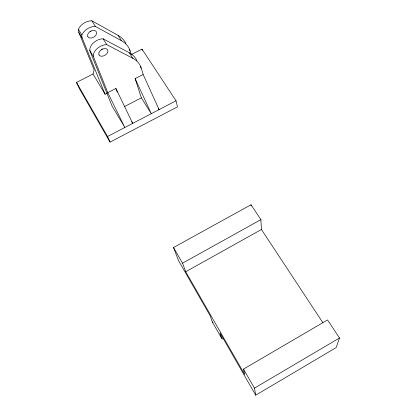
<?xml version="1.0" encoding="UTF-8"?>
<svg xmlns="http://www.w3.org/2000/svg" width="416" height="416" viewBox="0 0 416 416"><rect width="100%" height="100%" fill="white"/><g stroke="black" fill="none" stroke-linecap="round" stroke-linejoin="round"><path stroke-width="0.62" d="M107.385 93.096L105.087 94.271L93.033 74.006L94.162 69.956L78.796 32.391A10.613 7.394 -31.6 0 1 78.437 29.37A11.279 7.831 -31.5 0 1 91.848 20.8L118.05 35.355A40.061 26.182 -30.2 0 1 125.897 43.56M322.873 322.702L261.43 229.502L260.889 219.632L251.014 204.766L173.519 247.515L182.541 263.182L185.723 271.742L244.733 374.514L243.5 369.101L327.532 319.951L339.503 337.969L336.164 347.584L255.705 395.2L219.955 332.857L221.619 338.224A16.609 4.061 -31.1 0 0 223.387 338.853M255.705 395.2L254.467 388.154L339.503 337.969M185.723 271.742L261.43 229.502M182.541 263.182L260.889 219.632M93.033 74.006L76.497 82.404L79.305 88.499L110.037 142.132L177.486 106.834L176.015 100.781L142.002 49.14L131.576 54.434M110.037 142.132L107.536 136.516L176.015 100.781M124.15 106.74L141.346 97.838L135.122 78.614L143.172 74.485L141.263 68.182L140.296 66.69M136.942 60.658A40.758 25.516 -30.3 0 0 129.22 52.712L103.126 38.818A10.686 7.119 -31.6 0 0 89.768 50.518L112.008 105.919L124.836 127.488L107.78 92.643L115.913 88.473L132.704 123.38L131.7 121.722M103.126 38.818L106.766 44.626L132.813 58.297A40.981 25.293 -30.4 0 1 141.263 68.182M91.848 20.8L95.352 26.395L121.524 40.752A40.279 25.979 -30.3 0 1 130.135 50.944L131.092 53.997M129.106 49.353L130.135 50.944M118.05 35.355L121.524 40.752M129.22 52.712L132.813 58.297M158.382 108.534L159.073 109.621L143.172 74.485M141.346 97.838L151.289 113.682L135.122 78.614M78.437 29.37L81.858 35.017A10.676 7.342 -31.6 0 0 82.202 38.022L105.087 94.271M78.796 32.391L82.202 38.022M89.768 50.518L93.304 56.363L107.78 92.643M243.5 369.101L254.467 388.154M76.497 82.404L107.536 136.516M173.519 247.515L178.604 260.749L210.345 316.098L212.264 321.875L221.619 338.224M115.913 88.473L117.286 92.123M142.002 49.14L142.34 50.32M251.014 204.766L251.118 206.024M93.304 56.363A10.748 7.062 -31.6 0 1 106.766 44.626M81.858 35.017A11.341 7.774 -31.5 0 1 95.352 26.395M91.125 31.002A4.841 3.364 -31.6 0 1 90.08 31.699M102.398 48.76A4.93 3.286 -31.6 0 1 101.358 49.499M212.95 322.4A16.396 4.425 -31 0 1 212.264 321.875M99.076 54.969L98.805 54.148A4.961 3.26 -31.6 0 1 102.32 49.27A4.961 3.26 -31.6 0 1 107.619 49.925L107.874 50.752A4.961 3.26 -31.6 0 1 104.354 55.583A4.961 3.26 -31.6 0 1 99.076 54.969M87.833 36.572L87.604 35.708A4.872 3.344 -31.6 0 1 91.244 30.914A4.872 3.344 -31.6 0 1 96.377 31.928L96.59 32.796A4.872 3.344 -31.6 0 1 92.95 37.544A4.872 3.344 -31.6 0 1 87.833 36.572"/></g></svg>
